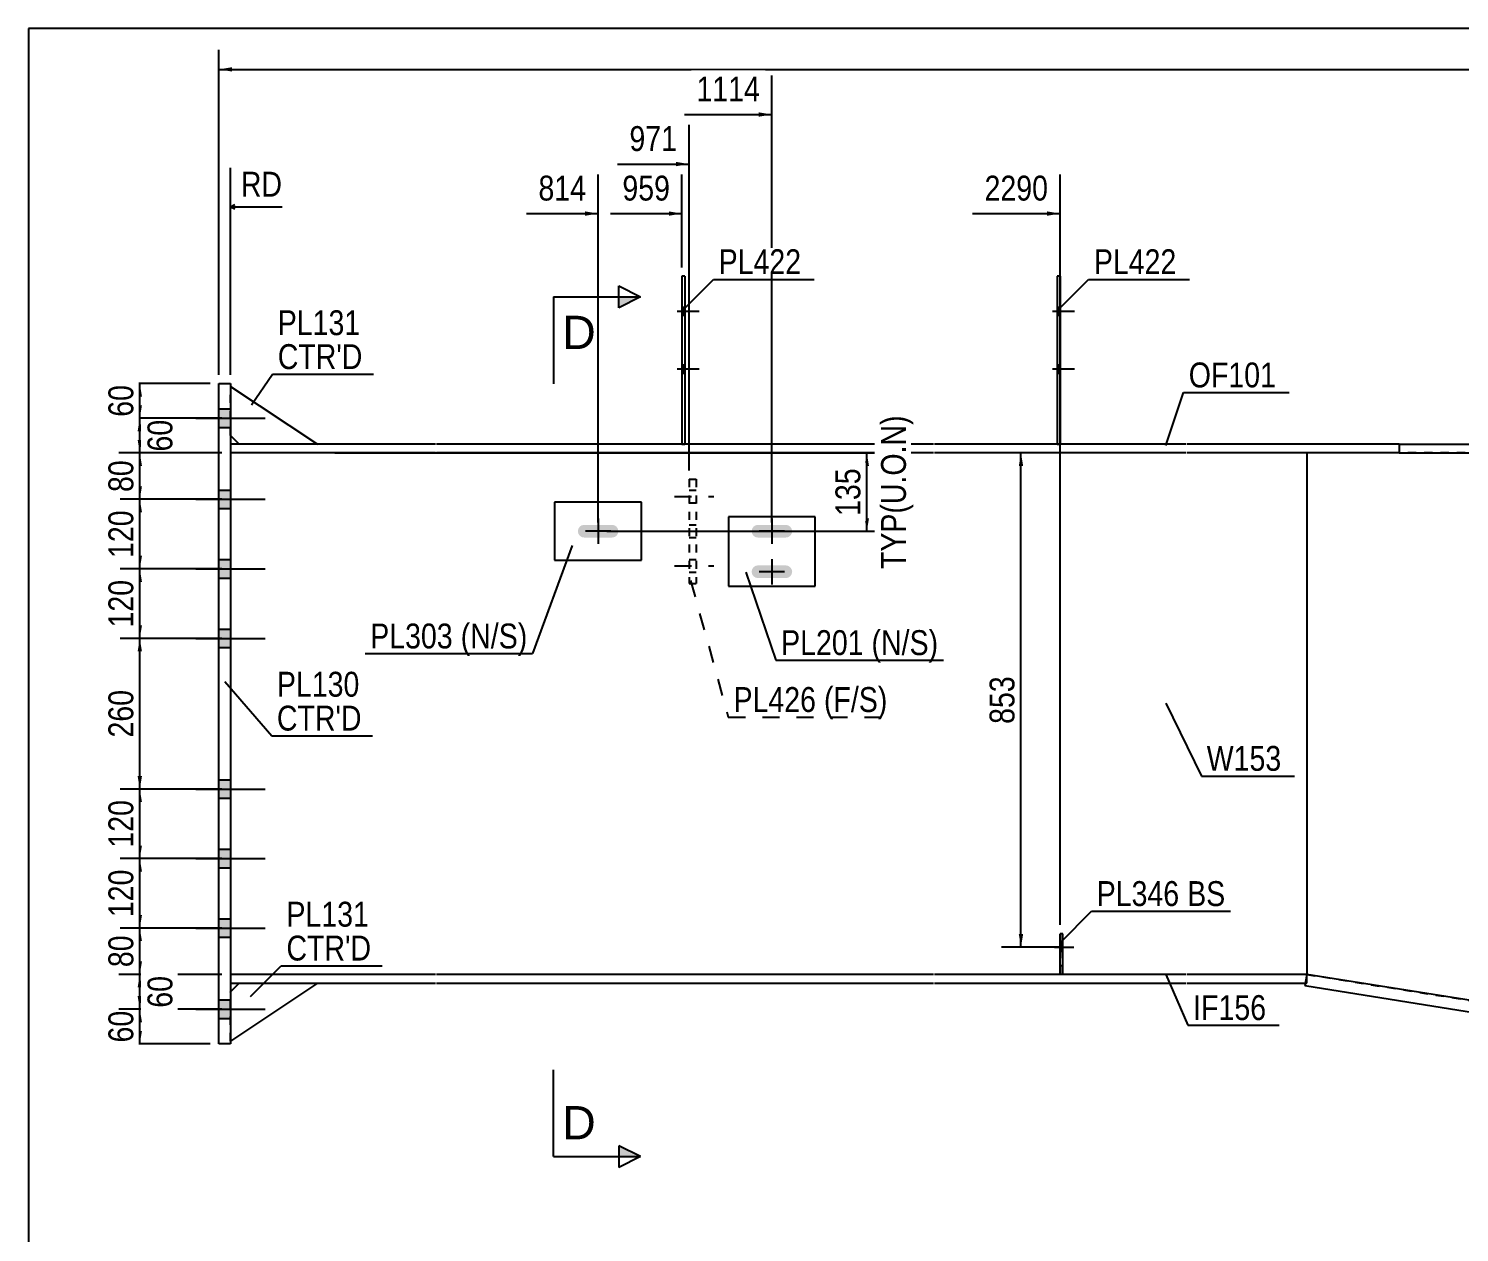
# Model space of a CAD drawing. Header units: millimetres. Extents: x -351 to 51, y -188 to 89.
# Drawn here: x -348.7 to -184.1, y -49.7 to 88.8 of the extents above; entities that cross this region are included whole.
import ezdxf

# ---------------------------------------------------------------- set-up
doc = ezdxf.new("R2010")
doc.units = ezdxf.units.MM
doc.linetypes.add('DXK_LINE_DOT1', pattern=[1.8814, 0.9407, -0.9407])
doc.linetypes.add('DXK_LINE_DOT2', pattern=[3.9198, 1.9599, -1.9599])
doc.styles.add('Arial', font='ARIAL.TTF', dxfattribs={"height": 0.2})
doc.styles.add('Arial Narrow', font='ARIALN.TTF', dxfattribs={"height": 0.2})

# ---------------------------------------------------------------- blocks, each defined once
blk = doc.blocks.new('Unknown-623466646-1210')
at = {"color": 5, "linetype": 'Continuous'}
for p, q in [((51.27, 88.83), (-348.73, 88.83)), ((-348.73, 88.83), (-348.73, -188.17))]:
    blk.add_line(p, q, dxfattribs=at)
blk = doc.blocks.new('Part-623466646-2018 - 1948')
at = {"color": 2, "linetype": 'Continuous'}
blk.add_line((-201.64, 40), (-201.64, -20), dxfattribs=at)
at = {"color": 7, "linetype": 'DXK_LINE_DOT1'}
for p, q in [((-76.16, 40), (-201.64, 40)), ((-76.16, -40), (-76.16, 40)), ((-201.64, -20), (-76.16, -40))]:
    blk.add_line(p, q, dxfattribs=at)
blk = doc.blocks.new('Part-623466646-2227 - 1948')
at = {"color": 2, "linetype": 'Continuous'}
for p, q in [((-326.82, 48), (-325.49, 48)), ((-326.82, -28), (-326.82, 48)), ((-325.49, 48), (-325.49, -28)), ((-325.49, -28), (-326.82, -28))]:
    blk.add_line(p, q, dxfattribs=at)
blk = doc.blocks.new('Part-623466646-1991 - 1948')
at = {"color": 2, "linetype": 'Continuous'}
for p, q in [((-191, 41), (23.69, 41)), ((-191, 41), (-191, 40)), ((-191, 40), (23.69, 40))]:
    blk.add_line(p, q, dxfattribs=at)
blk = doc.blocks.new('Part-623466646-2013 - 1948')
at = {"color": 2, "linetype": 'Continuous'}
for p, q in [((-301.89, 41), (-325.49, 41)), ((-301.89, 40), (-325.49, 40)), ((-244.59, 41), (-301.79, 41)), ((-244.59, 40), (-301.79, 40)), ((-215.55, 41), (-244.49, 41)), ((-215.55, 40), (-244.49, 40)), ((-191, 41), (-215.45, 41)), ((-191, 40), (-215.45, 40))]:
    blk.add_line(p, q, dxfattribs=at)
at = {"color": 7, "linetype": 'DXK_LINE_DOT1'}
for p, q in [((-325.49, 41), (-325.49, 40)), ((-191, 41), (-191, 40))]:
    blk.add_line(p, q, dxfattribs=at)
blk = doc.blocks.new('Part-623466646-2320 - 1948')
at = {"color": 2, "linetype": 'Continuous'}
for p, q in [((-273.2, 60.33), (-273.54, 60.33)), ((-273.54, 60.33), (-273.54, 41)), ((-273.2, 60.33), (-273.2, 41))]:
    blk.add_line(p, q, dxfattribs=at)
at = {"color": 7, "linetype": 'DXK_LINE_DOT1'}
blk.add_line((-273.54, 41), (-273.2, 41), dxfattribs=at)
blk = doc.blocks.new('Part-623466646-2023 - 1948')
at = {"color": 7, "linetype": 'DXK_LINE_DOT1'}
for p, q in [((-301.89, 40), (-325.49, 40)), ((-325.49, 40), (-325.49, -20)), ((-244.59, 40), (-301.79, 40)), ((-215.55, 40), (-244.49, 40)), ((-201.64, 40), (-215.45, 40)), ((-201.64, 40), (-201.64, -20)), ((-301.89, -20), (-325.49, -20)), ((-244.59, -20), (-301.79, -20)), ((-215.55, -20), (-244.49, -20)), ((-201.64, -20), (-215.45, -20))]:
    blk.add_line(p, q, dxfattribs=at)
blk = doc.blocks.new('Part-623466646-2342 - 1948')
at = {"color": 2, "linetype": 'Continuous'}
for p, q in [((-301.89, -20), (-325.49, -20)), ((-325.49, -21), (-301.89, -21)), ((-244.59, -20), (-301.79, -20)), ((-301.79, -21), (-244.59, -21)), ((-215.55, -20), (-244.49, -20)), ((-244.49, -21), (-215.55, -21)), ((-201.64, -20), (-215.45, -20)), ((-215.45, -21), (-201.8, -21))]:
    blk.add_line(p, q, dxfattribs=at)
at = {"color": 7, "linetype": 'DXK_LINE_DOT1'}
for p, q in [((-325.49, -20), (-325.49, -21)), ((-201.64, -21), (-201.8, -21)), ((-201.64, -21), (-201.64, -20))]:
    blk.add_line(p, q, dxfattribs=at)
blk = doc.blocks.new('Part-623466646-2028 - 1948')
at = {"color": 2, "linetype": 'Continuous'}
for p, q in [((-201.64, -20), (-201.85, -21.32)), ((-76.37, -41.32), (-201.85, -21.32)), ((-76.16, -40), (-201.64, -20)), ((-76.16, -40), (-76.37, -41.32))]:
    blk.add_line(p, q, dxfattribs=at)
blk = doc.blocks.new('Part-623466646-2256 - 1948')
at = {"color": 2, "linetype": 'Continuous'}
for p, q in [((-325.49, 47.67), (-315.49, 41)), ((-324.49, 41), (-325.49, 42))]:
    blk.add_line(p, q, dxfattribs=at)
at = {"color": 7, "linetype": 'DXK_LINE_DOT1'}
for p, q in [((-325.49, 42), (-325.49, 47.67)), ((-315.49, 41), (-324.49, 41))]:
    blk.add_line(p, q, dxfattribs=at)
blk = doc.blocks.new('Part-623466646-2261 - 1948')
at = {"color": 2, "linetype": 'Continuous'}
for p, q in [((-315.49, -21), (-325.49, -27.67)), ((-325.49, -22), (-324.49, -21))]:
    blk.add_line(p, q, dxfattribs=at)
at = {"color": 7, "linetype": 'DXK_LINE_DOT1'}
for p, q in [((-324.49, -21), (-315.49, -21)), ((-325.49, -27.67), (-325.49, -22))]:
    blk.add_line(p, q, dxfattribs=at)
blk = doc.blocks.new('Part-623466646-2283 - 1948')
at = {"color": 2, "linetype": 'Continuous'}
for p, q in [((-258.19, 32.67), (-268.19, 32.67)), ((-268.19, 32.67), (-268.19, 24.67)), ((-258.19, 24.67), (-258.19, 32.67)), ((-268.19, 24.67), (-258.19, 24.67))]:
    blk.add_line(p, q, dxfattribs=at)
blk = doc.blocks.new('Part-623466646-2391 - 1948')
at = {"color": 2, "linetype": 'Continuous'}
for p, q in [((-230.02, 60.33), (-230.35, 60.33)), ((-230.35, 60.33), (-230.35, 41)), ((-230.02, 60.33), (-230.02, 41))]:
    blk.add_line(p, q, dxfattribs=at)
at = {"color": 7, "linetype": 'DXK_LINE_DOT1'}
blk.add_line((-230.35, 41), (-230.02, 41), dxfattribs=at)
blk = doc.blocks.new('Part-623466646-2413 - 1948')
at = {"color": 2, "linetype": 'Continuous'}
for p, q in [((-230.02, -19.98), (-230.02, -15.31)), ((-229.69, -15.31), (-230.02, -15.31)), ((-229.69, -19.98), (-229.69, -15.31)), ((-230.02, -19.98), (-229.69, -19.98))]:
    blk.add_line(p, q, dxfattribs=at)
at = {"color": 7, "linetype": 'DXK_LINE_DOT1'}
blk.add_line((-230.02, -18.98), (-229.69, -18.98), dxfattribs=at)
blk = doc.blocks.new('Part-623466646-2435 - 1948')
at = {"color": 7, "linetype": 'DXK_LINE_DOT1'}
for p, q in [((-230.02, -15.31), (-230.02, -19.98)), ((-229.69, -15.31), (-230.02, -15.31)), ((-229.69, -19.98), (-229.69, -15.31)), ((-230.02, -19.98), (-229.69, -19.98))]:
    blk.add_line(p, q, dxfattribs=at)
blk = doc.blocks.new('Part-623466646-2440 - 1948')
at = {"color": 2, "linetype": 'Continuous'}
for p, q in [((-278.19, 34.33), (-288.19, 34.33)), ((-288.19, 34.33), (-288.19, 27.67)), ((-278.19, 27.67), (-278.19, 34.33)), ((-288.19, 27.67), (-278.19, 27.67))]:
    blk.add_line(p, q, dxfattribs=at)
blk = doc.blocks.new('Part-623466646-2620 - 1948')
at = {"color": 7, "linetype": 'DXK_LINE_DOT1'}
for p, q in [((-272.72, 37), (-272.72, 25)), ((-272.72, 37), (-271.92, 37)), ((-271.92, 37), (-271.92, 25)), ((-272.72, 25), (-271.92, 25))]:
    blk.add_line(p, q, dxfattribs=at)
blk = doc.blocks.new('Bolt-623466646-2631 - 1948')
at = {"linetype": 'Continuous'}
for points in [[(-265.3, 31.52), (-265.46, 31.28), (-265.52, 31), (-265.46, 30.72), (-265.3, 30.48), (-265.07, 30.32), (-264.79, 30.27), (-261.59, 30.27), (-261.31, 30.32), (-261.07, 30.48), (-260.91, 30.72), (-260.85, 31), (-260.91, 31.28), (-261.07, 31.52), (-261.31, 31.68), (-261.59, 31.73), (-264.79, 31.73), (-265.07, 31.68)], [(-265.3, 26.85), (-265.46, 26.61), (-265.52, 26.33), (-265.46, 26.05), (-265.3, 25.82), (-265.07, 25.66), (-264.79, 25.6), (-261.59, 25.6), (-261.31, 25.66), (-261.07, 25.82), (-260.91, 26.05), (-260.85, 26.33), (-260.91, 26.61), (-261.07, 26.85), (-261.31, 27.01), (-261.59, 27.07), (-264.79, 27.07), (-265.07, 27.01)]]:
    blk.add_hatch(color=3, dxfattribs=at).paths.add_polyline_path(points)
at = {"color": 3, "linetype": 'Continuous'}
for p, q in [((-263.19, 32.47), (-263.19, 29.53)), ((-261.72, 31), (-264.65, 31)), ((-263.19, 27.8), (-263.19, 24.87)), ((-261.72, 26.33), (-264.65, 26.33))]:
    blk.add_line(p, q, dxfattribs=at)
blk = doc.blocks.new('Bolt-623466646-2633 - 1948')
at = {"linetype": 'Continuous'}
for points in [[(-326.82, 45.07), (-326.82, 42.93), (-325.49, 42.93), (-325.49, 45.07)], [(-326.82, 45.07), (-326.82, 42.93), (-325.49, 42.93), (-325.49, 45.07)], [(-326.82, 35.73), (-326.82, 33.6), (-325.49, 33.6), (-325.49, 35.73)], [(-326.82, 35.73), (-326.82, 33.6), (-325.49, 33.6), (-325.49, 35.73)], [(-326.82, 27.73), (-326.82, 25.6), (-325.49, 25.6), (-325.49, 27.73)], [(-326.82, 27.73), (-326.82, 25.6), (-325.49, 25.6), (-325.49, 27.73)], [(-326.82, 19.73), (-326.82, 17.6), (-325.49, 17.6), (-325.49, 19.73)], [(-326.82, 19.73), (-326.82, 17.6), (-325.49, 17.6), (-325.49, 19.73)], [(-326.82, 2.4), (-326.82, 0.27), (-325.49, 0.27), (-325.49, 2.4)], [(-326.82, 2.4), (-326.82, 0.27), (-325.49, 0.27), (-325.49, 2.4)], [(-326.82, -5.6), (-326.82, -7.73), (-325.49, -7.73), (-325.49, -5.6)], [(-326.82, -5.6), (-326.82, -7.73), (-325.49, -7.73), (-325.49, -5.6)], [(-326.82, -13.6), (-326.82, -15.73), (-325.49, -15.73), (-325.49, -13.6)], [(-326.82, -13.6), (-326.82, -15.73), (-325.49, -15.73), (-325.49, -13.6)], [(-326.82, -22.93), (-326.82, -25.07), (-325.49, -25.07), (-325.49, -22.93)], [(-326.82, -22.93), (-326.82, -25.07), (-325.49, -25.07), (-325.49, -22.93)]]:
    blk.add_hatch(color=3, dxfattribs=at).paths.add_polyline_path(points)
at = {"color": 3, "linetype": 'Continuous'}
for p, q in [((-326.82, 45.07), (-325.49, 45.07)), ((-326.82, 45.07), (-325.49, 45.07)), ((-329.47, 44), (-321.49, 44)), ((-329.47, 44), (-321.49, 44)), ((-326.82, 42.93), (-325.49, 42.93)), ((-326.82, 42.93), (-325.49, 42.93)), ((-329.47, 34.67), (-321.49, 34.67)), ((-329.47, 34.67), (-321.49, 34.67)), ((-326.82, 35.73), (-325.49, 35.73)), ((-326.82, 35.73), (-325.49, 35.73)), ((-326.82, 33.6), (-325.49, 33.6)), ((-326.82, 33.6), (-325.49, 33.6)), ((-329.47, 26.67), (-321.49, 26.67)), ((-329.47, 26.67), (-321.49, 26.67)), ((-326.82, 27.73), (-325.49, 27.73)), ((-326.82, 27.73), (-325.49, 27.73)), ((-326.82, 25.6), (-325.49, 25.6)), ((-326.82, 25.6), (-325.49, 25.6)), ((-329.47, 18.67), (-321.49, 18.67)), ((-329.47, 18.67), (-321.49, 18.67)), ((-326.82, 19.73), (-325.49, 19.73)), ((-326.82, 19.73), (-325.49, 19.73)), ((-326.82, 17.6), (-325.49, 17.6)), ((-326.82, 17.6), (-325.49, 17.6)), ((-326.82, 2.4), (-325.49, 2.4)), ((-326.82, 2.4), (-325.49, 2.4)), ((-329.47, 1.33), (-321.49, 1.33)), ((-329.47, 1.33), (-321.49, 1.33)), ((-326.82, 0.27), (-325.49, 0.27)), ((-326.82, 0.27), (-325.49, 0.27)), ((-326.82, -5.6), (-325.49, -5.6)), ((-326.82, -5.6), (-325.49, -5.6)), ((-329.47, -6.67), (-321.49, -6.67)), ((-329.47, -6.67), (-321.49, -6.67)), ((-326.82, -7.73), (-325.49, -7.73)), ((-326.82, -7.73), (-325.49, -7.73)), ((-329.47, -14.67), (-321.49, -14.67)), ((-329.47, -14.67), (-321.49, -14.67)), ((-326.82, -13.6), (-325.49, -13.6)), ((-326.82, -13.6), (-325.49, -13.6)), ((-326.82, -15.73), (-325.49, -15.73)), ((-326.82, -15.73), (-325.49, -15.73)), ((-326.82, -22.93), (-325.49, -22.93)), ((-326.82, -22.93), (-325.49, -22.93)), ((-329.47, -24), (-321.49, -24)), ((-329.47, -24), (-321.49, -24)), ((-326.82, -25.07), (-325.49, -25.07)), ((-326.82, -25.07), (-325.49, -25.07))]:
    blk.add_line(p, q, dxfattribs=at)
blk = doc.blocks.new('Bolt-623466646-2636 - 1948')
at = {"linetype": 'Continuous'}
for points in [[(-273.2, 55.87), (-273.2, 56.8), (-273.54, 56.8), (-273.54, 55.87)], [(-273.2, 55.87), (-273.2, 56.8), (-273.54, 56.8), (-273.54, 55.87)], [(-273.2, 49.2), (-273.2, 50.13), (-273.54, 50.13), (-273.54, 49.2)], [(-273.2, 49.2), (-273.2, 50.13), (-273.54, 50.13), (-273.54, 49.2)]]:
    blk.add_hatch(color=3, dxfattribs=at).paths.add_polyline_path(points)
at = {"color": 3, "linetype": 'Continuous'}
for p, q in [((-274.07, 56.33), (-271.54, 56.33)), ((-274.07, 56.33), (-271.54, 56.33)), ((-273.54, 56.8), (-273.2, 56.8)), ((-273.54, 56.8), (-273.2, 56.8)), ((-273.54, 55.87), (-273.2, 55.87)), ((-273.54, 55.87), (-273.2, 55.87)), ((-274.07, 49.67), (-271.54, 49.67)), ((-274.07, 49.67), (-271.54, 49.67)), ((-273.54, 50.13), (-273.2, 50.13)), ((-273.54, 50.13), (-273.2, 50.13)), ((-273.54, 49.2), (-273.2, 49.2)), ((-273.54, 49.2), (-273.2, 49.2))]:
    blk.add_line(p, q, dxfattribs=at)
blk = doc.blocks.new('Bolt-623466646-2641 - 1948')
at = {"linetype": 'Continuous'}
for points in [[(-230.02, 55.87), (-230.02, 56.8), (-230.35, 56.8), (-230.35, 55.87)], [(-230.02, 55.87), (-230.02, 56.8), (-230.35, 56.8), (-230.35, 55.87)], [(-230.02, 49.2), (-230.02, 50.13), (-230.35, 50.13), (-230.35, 49.2)], [(-230.02, 49.2), (-230.02, 50.13), (-230.35, 50.13), (-230.35, 49.2)]]:
    blk.add_hatch(color=3, dxfattribs=at).paths.add_polyline_path(points)
at = {"color": 3, "linetype": 'Continuous'}
for p, q in [((-230.89, 56.33), (-228.35, 56.33)), ((-230.89, 56.33), (-228.35, 56.33)), ((-230.35, 56.8), (-230.02, 56.8)), ((-230.35, 56.8), (-230.02, 56.8)), ((-230.35, 55.87), (-230.02, 55.87)), ((-230.35, 55.87), (-230.02, 55.87)), ((-230.89, 49.67), (-228.35, 49.67)), ((-230.89, 49.67), (-228.35, 49.67)), ((-230.35, 50.13), (-230.02, 50.13)), ((-230.35, 50.13), (-230.02, 50.13)), ((-230.35, 49.2), (-230.02, 49.2)), ((-230.35, 49.2), (-230.02, 49.2))]:
    blk.add_line(p, q, dxfattribs=at)
blk = doc.blocks.new('Bolt-623466646-2642 - 1948')
at = {"linetype": 'Continuous'}
blk.add_hatch(color=3, dxfattribs=at).paths.add_polyline_path([(-229.69, -17.31), (-229.69, -16.38), (-230.02, -16.38), (-230.02, -17.31)])
at = {"color": 3, "linetype": 'Continuous'}
for p, q in [((-230.02, -16.38), (-229.69, -16.38)), ((-230.65, -16.85), (-228.45, -16.85)), ((-230.02, -17.31), (-229.69, -17.31))]:
    blk.add_line(p, q, dxfattribs=at)
blk = doc.blocks.new('Bolt-623466646-2643 - 1948')
at = {"color": 3, "linetype": 'DXK_LINE_DOT2'}
for p, q in [((-230.02, -16.38), (-229.69, -16.38)), ((-230.65, -16.85), (-228.45, -16.85)), ((-230.02, -17.31), (-229.69, -17.31))]:
    blk.add_line(p, q, dxfattribs=at)
blk = doc.blocks.new('Bolt-623466646-2644 - 1948')
at = {"color": 3, "linetype": 'DXK_LINE_DOT2'}
for p, q in [((-274.39, 35), (-269.85, 35)), ((-272.72, 35.73), (-271.92, 35.73)), ((-272.72, 34.27), (-271.92, 34.27)), ((-272.72, 31.73), (-271.92, 31.73)), ((-274.39, 31), (-269.85, 31)), ((-272.72, 30.27), (-271.92, 30.27)), ((-274.39, 27), (-269.85, 27)), ((-272.72, 27.73), (-271.92, 27.73)), ((-272.72, 26.27), (-271.92, 26.27))]:
    blk.add_line(p, q, dxfattribs=at)
blk = doc.blocks.new('Bolt-623466646-2645 - 1948')
at = {"linetype": 'Continuous'}
blk.add_hatch(color=3, dxfattribs=at).paths.add_polyline_path([(-285.3, 31.52), (-285.46, 31.28), (-285.52, 31), (-285.46, 30.72), (-285.3, 30.48), (-285.07, 30.32), (-284.79, 30.27), (-281.59, 30.27), (-281.31, 30.32), (-281.07, 30.48), (-280.91, 30.72), (-280.85, 31), (-280.91, 31.28), (-281.07, 31.52), (-281.31, 31.68), (-281.59, 31.73), (-284.79, 31.73), (-285.07, 31.68)])
at = {"color": 3, "linetype": 'Continuous'}
for p, q in [((-283.19, 32.47), (-283.19, 29.53)), ((-281.72, 31), (-284.65, 31))]:
    blk.add_line(p, q, dxfattribs=at)
blk = doc.blocks.new('StraightDimension-623466646-9001 - 1948')
at = {"linetype": 'Continuous'}
for points in [[(-336.18, -8.17), (-335.93, -6.67), (-335.68, -8.17)], [(-335.68, -13.16), (-335.93, -14.66), (-336.18, -13.16)]]:
    blk.add_hatch(color=7, dxfattribs=at).paths.add_polyline_path(points)
at = {"color": 7, "linetype": 'Continuous'}
for p, q in [((-326.49, -6.67), (-338.18, -6.67)), ((-335.93, -14.66), (-335.93, -6.67)), ((-326.49, -14.66), (-338.18, -14.66))]:
    blk.add_line(p, q, dxfattribs=at)
at = {"color": 0}
blk.add_wipeout([(-336.08, -7.32), (-340.28, -7.32), (-340.28, -14.01), (-336.08, -14.01)], dxfattribs=at)
at = {"color": 3, "style": 'Arial Narrow'}
blk.add_text('120', height=2.863, rotation=90.0002, dxfattribs=at).set_placement((-336.68, -13.41))
blk = doc.blocks.new('StraightDimension-623466646-9004 - 1948')
at = {"linetype": 'Continuous'}
for points in [[(-336.18, -25.5), (-335.93, -24), (-335.68, -25.5)], [(-335.68, -26.5), (-335.93, -28), (-336.18, -26.5)]]:
    blk.add_hatch(color=7, dxfattribs=at).paths.add_polyline_path(points)
at = {"color": 7, "linetype": 'Continuous'}
for p, q in [((-326.49, -24), (-338.18, -24)), ((-335.93, -28), (-335.93, -24)), ((-327.82, -28), (-338.18, -28))]:
    blk.add_line(p, q, dxfattribs=at)
at = {"color": 0}
blk.add_wipeout([(-336.08, -23.57), (-340.28, -23.57), (-340.28, -28.43), (-336.08, -28.43)], dxfattribs=at)
at = {"color": 3, "style": 'Arial Narrow'}
blk.add_text('60', height=2.863, rotation=90.0002, dxfattribs=at).set_placement((-336.68, -27.83))
blk = doc.blocks.new('StraightDimension-623466646-11166 - 1948')
at = {"linetype": 'Continuous'}
blk.add_hatch(color=7, dxfattribs=at).paths.add_polyline_path([(-275.04, 67.8), (-273.54, 67.55), (-275.04, 67.3)])
at = {"color": 7, "linetype": 'Continuous'}
for p, q in [((-273.54, 61.33), (-273.54, 72.05)), ((-281.77, 67.55), (-273.54, 67.55))]:
    blk.add_line(p, q, dxfattribs=at)
at = {"color": 0}
blk.add_wipeout([(-274.31, 68.45), (-274.31, 72.65), (-280.99, 72.65), (-280.99, 68.45)], dxfattribs=at)
at = {"color": 3, "style": 'Arial Narrow'}
blk.add_text('959', height=2.863, dxfattribs=at).set_placement((-280.39, 69.05))
blk = doc.blocks.new('StraightDimension-623466646-8995 - 1948')
at = {"linetype": 'Continuous'}
for points in [[(-336.18, 42.5), (-335.93, 44), (-335.68, 42.5)], [(-335.68, 41.5), (-335.93, 40), (-336.18, 41.5)]]:
    blk.add_hatch(color=7, dxfattribs=at).paths.add_polyline_path(points)
at = {"color": 7, "linetype": 'Continuous'}
for p, q in [((-326.49, 44), (-338.33, 44)), ((-335.93, 40), (-335.93, 44)), ((-326.49, 40), (-338.33, 40))]:
    blk.add_line(p, q, dxfattribs=at)
at = {"color": 0}
blk.add_wipeout([(-331.58, 44.43), (-335.78, 44.43), (-335.78, 39.57), (-331.58, 39.57)], dxfattribs=at)
at = {"color": 3, "style": 'Arial Narrow'}
blk.add_text('60', height=2.863, rotation=90.0002, dxfattribs=at).set_placement((-332.18, 40.17))
blk = doc.blocks.new('StraightDimension-623466646-3194 - 1948')
at = {"linetype": 'Continuous'}
blk.add_hatch(color=7, dxfattribs=at).paths.add_polyline_path([(-325.32, 83.89), (-326.82, 84.14), (-325.32, 84.39)])
at = {"color": 7, "linetype": 'Continuous'}
for p, q in [((-326.82, 49), (-326.82, 86.39)), ((-326.82, 84.14), (36.03, 84.14))]:
    blk.add_line(p, q, dxfattribs=at)
blk = doc.blocks.new('StraightDimension-623466646-3284 - 1948')
at = {"linetype": 'Continuous'}
for points in [[(-252.51, 38.5), (-252.26, 40), (-252.01, 38.5)], [(-252.01, 32.5), (-252.26, 31), (-252.51, 32.5)]]:
    blk.add_hatch(color=7, dxfattribs=at).paths.add_polyline_path(points)
at = {"color": 7, "linetype": 'Continuous'}
for p, q in [((-313.48, 40), (-249.86, 40)), ((-252.26, 31), (-252.26, 40)), ((-282.19, 31), (-249.86, 31))]:
    blk.add_line(p, q, dxfattribs=at)
at = {"color": 0, "linetype": 'Continuous'}
blk.add_wipeout([(-247.16, 44.95), (-251.36, 44.95), (-251.36, 26.05), (-247.16, 26.05)], dxfattribs=at)
at = {"color": 0}
blk.add_wipeout([(-252.41, 38.84), (-256.61, 38.84), (-256.61, 32.16), (-252.41, 32.16)], dxfattribs=at)
at = {"color": 3, "linetype": 'Continuous', "style": 'Arial Narrow'}
blk.add_text('TYP(U.O.N)', height=2.863, rotation=90.0002, dxfattribs=at).set_placement((-247.76, 26.65))
at = {"color": 3, "style": 'Arial Narrow'}
blk.add_text('135', height=2.863, rotation=90.0002, dxfattribs=at).set_placement((-253.01, 32.76))
blk = doc.blocks.new('StraightDimension-623466646-8711 - 1948')
at = {"linetype": 'Continuous'}
for points in [[(-234.77, 38.5), (-234.52, 40), (-234.27, 38.5)], [(-234.27, -15.35), (-234.52, -16.85), (-234.77, -15.35)]]:
    blk.add_hatch(color=7, dxfattribs=at).paths.add_polyline_path(points)
at = {"color": 7, "linetype": 'Continuous'}
for p, q in [((-230.07, 40), (-236.77, 40)), ((-234.52, -16.85), (-234.52, 40)), ((-230.07, -16.85), (-236.77, -16.85))]:
    blk.add_line(p, q, dxfattribs=at)
at = {"color": 0}
blk.add_wipeout([(-234.67, 14.92), (-238.87, 14.92), (-238.87, 8.23), (-234.67, 8.23)], dxfattribs=at)
at = {"color": 3, "style": 'Arial Narrow'}
blk.add_text('853', height=2.863, rotation=90.0002, dxfattribs=at).set_placement((-235.27, 8.83))
blk = doc.blocks.new('StraightDimension-623466646-8994 - 1948')
at = {"linetype": 'Continuous'}
for points in [[(-336.18, 46.5), (-335.93, 48), (-335.68, 46.5)], [(-335.68, 45.5), (-335.93, 44), (-336.18, 45.5)]]:
    blk.add_hatch(color=7, dxfattribs=at).paths.add_polyline_path(points)
at = {"color": 7, "linetype": 'Continuous'}
for p, q in [((-327.82, 48), (-338.18, 48)), ((-335.93, 44), (-335.93, 48)), ((-326.49, 44), (-338.18, 44))]:
    blk.add_line(p, q, dxfattribs=at)
at = {"color": 0}
blk.add_wipeout([(-336.08, 48.43), (-340.28, 48.43), (-340.28, 43.57), (-336.08, 43.57)], dxfattribs=at)
at = {"color": 3, "style": 'Arial Narrow'}
blk.add_text('60', height=2.863, rotation=90.0002, dxfattribs=at).set_placement((-336.68, 44.17))
blk = doc.blocks.new('StraightDimension-623466646-8996 - 1948')
at = {"linetype": 'Continuous'}
for points in [[(-336.18, 38.5), (-335.93, 40), (-335.68, 38.5)], [(-335.68, 36.17), (-335.93, 34.67), (-336.18, 36.17)]]:
    blk.add_hatch(color=7, dxfattribs=at).paths.add_polyline_path(points)
at = {"color": 7, "linetype": 'Continuous'}
for p, q in [((-326.49, 40), (-338.18, 40)), ((-335.93, 34.67), (-335.93, 40)), ((-326.48, 34.67), (-338.18, 34.67))]:
    blk.add_line(p, q, dxfattribs=at)
at = {"color": 0}
blk.add_wipeout([(-336.08, 39.76), (-340.28, 39.76), (-340.28, 34.91), (-336.08, 34.91)], dxfattribs=at)
at = {"color": 3, "style": 'Arial Narrow'}
blk.add_text('80', height=2.863, rotation=90.0002, dxfattribs=at).set_placement((-336.68, 35.51))
blk = doc.blocks.new('StraightDimension-623466646-8997 - 1948')
at = {"linetype": 'Continuous'}
for points in [[(-336.18, 33.17), (-335.93, 34.67), (-335.68, 33.17)], [(-335.68, 28.17), (-335.93, 26.67), (-336.18, 28.17)]]:
    blk.add_hatch(color=7, dxfattribs=at).paths.add_polyline_path(points)
at = {"color": 7, "linetype": 'Continuous'}
for p, q in [((-326.48, 34.67), (-338.18, 34.67)), ((-335.93, 26.67), (-335.93, 34.67)), ((-326.49, 26.67), (-338.18, 26.67))]:
    blk.add_line(p, q, dxfattribs=at)
at = {"color": 0}
blk.add_wipeout([(-336.08, 34.01), (-340.28, 34.01), (-340.28, 27.32), (-336.08, 27.32)], dxfattribs=at)
at = {"color": 3, "style": 'Arial Narrow'}
blk.add_text('120', height=2.863, rotation=90.0002, dxfattribs=at).set_placement((-336.68, 27.92))
blk = doc.blocks.new('StraightDimension-623466646-8998 - 1948')
at = {"linetype": 'Continuous'}
for points in [[(-336.18, 25.17), (-335.93, 26.67), (-335.68, 25.17)], [(-335.68, 20.17), (-335.93, 18.67), (-336.18, 20.17)]]:
    blk.add_hatch(color=7, dxfattribs=at).paths.add_polyline_path(points)
at = {"color": 7, "linetype": 'Continuous'}
for p, q in [((-326.49, 26.67), (-338.18, 26.67)), ((-335.93, 18.67), (-335.93, 26.67)), ((-326.49, 18.67), (-338.18, 18.67))]:
    blk.add_line(p, q, dxfattribs=at)
at = {"color": 0}
blk.add_wipeout([(-336.08, 26.01), (-340.28, 26.01), (-340.28, 19.32), (-336.08, 19.32)], dxfattribs=at)
at = {"color": 3, "style": 'Arial Narrow'}
blk.add_text('120', height=2.863, rotation=90.0002, dxfattribs=at).set_placement((-336.68, 19.92))
blk = doc.blocks.new('StraightDimension-623466646-8999 - 1948')
at = {"linetype": 'Continuous'}
for points in [[(-336.18, 17.17), (-335.93, 18.67), (-335.68, 17.17)], [(-335.68, 2.83), (-335.93, 1.33), (-336.18, 2.83)]]:
    blk.add_hatch(color=7, dxfattribs=at).paths.add_polyline_path(points)
at = {"color": 7, "linetype": 'Continuous'}
for p, q in [((-326.49, 18.67), (-338.18, 18.67)), ((-335.93, 1.33), (-335.93, 18.67)), ((-326.49, 1.33), (-338.18, 1.33))]:
    blk.add_line(p, q, dxfattribs=at)
at = {"color": 0}
blk.add_wipeout([(-336.08, 13.34), (-340.28, 13.34), (-340.28, 6.66), (-336.08, 6.66)], dxfattribs=at)
at = {"color": 3, "style": 'Arial Narrow'}
blk.add_text('260', height=2.863, rotation=90.0002, dxfattribs=at).set_placement((-336.68, 7.26))
blk = doc.blocks.new('StraightDimension-623466646-9000 - 1948')
at = {"linetype": 'Continuous'}
for points in [[(-336.18, -0.17), (-335.93, 1.33), (-335.68, -0.17)], [(-335.68, -5.17), (-335.93, -6.67), (-336.18, -5.17)]]:
    blk.add_hatch(color=7, dxfattribs=at).paths.add_polyline_path(points)
at = {"color": 7, "linetype": 'Continuous'}
for p, q in [((-326.49, 1.33), (-338.18, 1.33)), ((-335.93, -6.67), (-335.93, 1.33)), ((-326.49, -6.67), (-338.18, -6.67))]:
    blk.add_line(p, q, dxfattribs=at)
at = {"color": 0}
blk.add_wipeout([(-336.08, 0.68), (-340.28, 0.68), (-340.28, -6.01), (-336.08, -6.01)], dxfattribs=at)
at = {"color": 3, "style": 'Arial Narrow'}
blk.add_text('120', height=2.863, rotation=90.0002, dxfattribs=at).set_placement((-336.68, -5.41))
blk = doc.blocks.new('StraightDimension-623466646-9002 - 1948')
at = {"linetype": 'Continuous'}
for points in [[(-336.18, -16.16), (-335.93, -14.66), (-335.68, -16.16)], [(-335.68, -18.5), (-335.93, -20), (-336.18, -18.5)]]:
    blk.add_hatch(color=7, dxfattribs=at).paths.add_polyline_path(points)
at = {"color": 7, "linetype": 'Continuous'}
for p, q in [((-326.49, -14.66), (-338.18, -14.66)), ((-335.93, -20), (-335.93, -14.66)), ((-326.49, -20), (-338.18, -20))]:
    blk.add_line(p, q, dxfattribs=at)
at = {"color": 0}
blk.add_wipeout([(-336.08, -14.9), (-340.28, -14.9), (-340.28, -19.76), (-336.08, -19.76)], dxfattribs=at)
at = {"color": 3, "style": 'Arial Narrow'}
blk.add_text('80', height=2.863, rotation=90.0002, dxfattribs=at).set_placement((-336.68, -19.16))
blk = doc.blocks.new('StraightDimension-623466646-9003 - 1948')
at = {"linetype": 'Continuous'}
for points in [[(-336.18, -21.5), (-335.93, -20), (-335.68, -21.5)], [(-335.68, -22.5), (-335.93, -24), (-336.18, -22.5)]]:
    blk.add_hatch(color=7, dxfattribs=at).paths.add_polyline_path(points)
at = {"color": 7, "linetype": 'Continuous'}
for p, q in [((-326.49, -20), (-338.33, -20)), ((-335.93, -24), (-335.93, -20)), ((-326.49, -24), (-338.33, -24))]:
    blk.add_line(p, q, dxfattribs=at)
at = {"color": 0}
blk.add_wipeout([(-331.58, -19.57), (-335.78, -19.57), (-335.78, -24.43), (-331.58, -24.43)], dxfattribs=at)
at = {"color": 3, "style": 'Arial Narrow'}
blk.add_text('60', height=2.863, rotation=90.0002, dxfattribs=at).set_placement((-332.18, -23.83))
blk = doc.blocks.new('StraightDimension-623466646-11165 - 1948')
at = {"linetype": 'Continuous'}
blk.add_hatch(color=7, dxfattribs=at).paths.add_polyline_path([(-274.22, 73.5), (-272.72, 73.25), (-274.22, 73)])
at = {"color": 7, "linetype": 'Continuous'}
for p, q in [((-272.72, 38), (-272.72, 77.75)), ((-280.95, 73.25), (-272.72, 73.25))]:
    blk.add_line(p, q, dxfattribs=at)
at = {"color": 0}
blk.add_wipeout([(-273.49, 74.15), (-273.49, 78.35), (-280.18, 78.35), (-280.18, 74.15)], dxfattribs=at)
at = {"color": 3, "style": 'Arial Narrow'}
blk.add_text('971', height=2.863, dxfattribs=at).set_placement((-279.58, 74.75))
blk = doc.blocks.new('StraightDimension-623466646-11163 - 1948')
at = {"linetype": 'Continuous'}
blk.add_hatch(color=7, dxfattribs=at).paths.add_polyline_path([(-231.52, 67.8), (-230.02, 67.55), (-231.52, 67.3)])
at = {"color": 7, "linetype": 'Continuous'}
for p, q in [((-230.02, -14.31), (-230.02, 72.05)), ((-240.08, 67.55), (-230.02, 67.55))]:
    blk.add_line(p, q, dxfattribs=at)
at = {"color": 0}
blk.add_wipeout([(-230.79, 68.45), (-230.79, 72.65), (-239.31, 72.65), (-239.31, 68.45)], dxfattribs=at)
at = {"color": 3, "style": 'Arial Narrow'}
blk.add_text('2290', height=2.863, dxfattribs=at).set_placement((-238.71, 69.05))
blk = doc.blocks.new('StraightDimension-623466646-11164 - 1948')
at = {"linetype": 'Continuous'}
blk.add_hatch(color=7, dxfattribs=at).paths.add_polyline_path([(-264.69, 79.2), (-263.19, 78.95), (-264.69, 78.7)])
at = {"color": 7, "linetype": 'Continuous'}
for p, q in [((-263.19, 32), (-263.19, 83.45)), ((-273.25, 78.95), (-263.19, 78.95))]:
    blk.add_line(p, q, dxfattribs=at)
at = {"color": 0}
blk.add_wipeout([(-263.96, 79.85), (-263.96, 84.05), (-272.47, 84.05), (-272.47, 79.85)], dxfattribs=at)
at = {"color": 3, "style": 'Arial Narrow'}
blk.add_text('1114', height=2.863, dxfattribs=at).set_placement((-271.87, 80.45))
blk = doc.blocks.new('StraightDimension-623466646-11167 - 1948')
at = {"linetype": 'Continuous'}
blk.add_hatch(color=7, dxfattribs=at).paths.add_polyline_path([(-284.69, 67.8), (-283.19, 67.55), (-284.69, 67.3)])
at = {"color": 7, "linetype": 'Continuous'}
for p, q in [((-283.19, 32), (-283.19, 72.05)), ((-291.42, 67.55), (-283.19, 67.55))]:
    blk.add_line(p, q, dxfattribs=at)
at = {"color": 0, "linetype": 'Continuous'}
blk.add_wipeout([(-318.95, 68.9), (-318.95, 73.1), (-324.9, 73.1), (-324.9, 68.9)], dxfattribs=at)
at = {"color": 7, "linetype": 'Continuous'}
for p, q in [((-325.49, 49), (-325.49, 72.8)), ((-324.99, 68.55), (-325.49, 68.3)), ((-324.99, 68.05), (-325.49, 68.3)), ((-319.55, 68.3), (-325.49, 68.3))]:
    blk.add_line(p, q, dxfattribs=at)
at = {"color": 3, "linetype": 'Continuous', "style": 'Arial Narrow'}
blk.add_text('RD', height=2.863, dxfattribs=at).set_placement((-324.3, 69.5))
at = {"color": 0}
blk.add_wipeout([(-283.96, 68.45), (-283.96, 72.65), (-290.65, 72.65), (-290.65, 68.45)], dxfattribs=at)
at = {"color": 3, "style": 'Arial Narrow'}
blk.add_text('814', height=2.863, dxfattribs=at).set_placement((-290.05, 69.05))
blk = doc.blocks.new('Mark-623466646-2316 - 1948')
at = {"color": 0}
blk.add_wipeout([(-259.81, 60.58), (-259.81, 63.58), (-269.31, 63.58), (-269.31, 60.58)], dxfattribs=at)
blk.add_wipeout([(-259.81, 60.58), (-259.81, 63.58), (-269.31, 63.58), (-269.31, 60.58)], dxfattribs=at)
at = {"color": 7, "linetype": 'Continuous'}
for p, q in [((-273.45, 56.45), (-269.91, 59.98)), ((-269.91, 59.98), (-258.31, 59.98))]:
    blk.add_line(p, q, dxfattribs=at)
at = {"color": 3, "style": 'Arial Narrow'}
blk.add_text('PL422', height=2.863, dxfattribs=at).set_placement((-269.31, 60.58))
blk = doc.blocks.new('Mark-623466646-2019 - 1948')
at = {"color": 0}
blk.add_wipeout([(-204.55, 3.43), (-204.55, 6.43), (-213.14, 6.43), (-213.14, 3.43)], dxfattribs=at)
blk.add_wipeout([(-204.55, 3.43), (-204.55, 6.43), (-213.14, 6.43), (-213.14, 3.43)], dxfattribs=at)
at = {"color": 7, "linetype": 'Continuous'}
for p, q in [((-217.84, 11.2), (-213.74, 2.83)), ((-213.74, 2.83), (-203.05, 2.83))]:
    blk.add_line(p, q, dxfattribs=at)
at = {"color": 3, "style": 'Arial Narrow'}
blk.add_text('W153', height=2.863, dxfattribs=at).set_placement((-213.14, 3.43))
blk = doc.blocks.new('Mark-623466646-2009 - 1948')
at = {"color": 0}
blk.add_wipeout([(-205.16, 47.55), (-205.16, 50.55), (-215.21, 50.55), (-215.21, 47.55)], dxfattribs=at)
blk.add_wipeout([(-205.16, 47.55), (-205.16, 50.55), (-215.21, 50.55), (-215.21, 47.55)], dxfattribs=at)
at = {"color": 7, "linetype": 'Continuous'}
for p, q in [((-217.84, 40.85), (-215.81, 46.95)), ((-215.81, 46.95), (-203.66, 46.95))]:
    blk.add_line(p, q, dxfattribs=at)
at = {"color": 3, "style": 'Arial Narrow'}
blk.add_text('OF101', height=2.863, dxfattribs=at).set_placement((-215.21, 47.55))
blk = doc.blocks.new('Mark-623466646-2616 - 1948')
at = {"color": 0}
for points in [[(-258.09, 10.2), (-258.09, 13.2), (-267.6, 13.2), (-267.6, 10.2)], [(-249.89, 10.2), (-249.89, 13.2), (-257.19, 13.2), (-257.19, 10.2)]]:
    blk.add_wipeout(points, dxfattribs=at)
for points in [[(-258.09, 10.2), (-258.09, 13.2), (-267.6, 13.2), (-267.6, 10.2)], [(-249.89, 10.2), (-249.89, 13.2), (-257.19, 13.2), (-257.19, 10.2)]]:
    blk.add_wipeout(points, dxfattribs=at)
at = {"color": 7, "linetype": 'DXK_LINE_DOT2'}
for p, q in [((-272.55, 25.32), (-268.2, 9.6)), ((-268.2, 9.6), (-249.29, 9.6))]:
    blk.add_line(p, q, dxfattribs=at)
at = {"color": 3, "style": 'Arial Narrow'}
for s, p in [('(F/', (-257.19, 10.2)), ('S)', (-253.18, 10.2)), ('PL426', (-267.6, 10.2))]:
    blk.add_text(s, height=2.863, dxfattribs=at).set_placement(p)
blk = doc.blocks.new('Mark-623466646-2223 - 1948')
at = {"color": 0}
for points in [[(-310.64, 11.96), (-310.64, 14.96), (-320.15, 14.96), (-320.15, 11.96)], [(-310.39, 8.06), (-310.39, 11.06), (-320.15, 11.06), (-320.15, 8.06)]]:
    blk.add_wipeout(points, dxfattribs=at)
for points in [[(-310.64, 11.96), (-310.64, 14.96), (-320.15, 14.96), (-320.15, 11.96)], [(-310.39, 8.06), (-310.39, 11.06), (-320.15, 11.06), (-320.15, 8.06)]]:
    blk.add_wipeout(points, dxfattribs=at)
at = {"color": 7, "linetype": 'Continuous'}
for p, q in [((-326.14, 13.7), (-320.75, 7.46)), ((-320.75, 7.46), (-309.14, 7.46))]:
    blk.add_line(p, q, dxfattribs=at)
at = {"color": 3, "style": 'Arial Narrow'}
blk.add_text('PL130', height=2.863, dxfattribs=at).set_placement((-320.15, 11.96))
at = {"color": 1, "style": 'Arial Narrow'}
blk.add_text("CTR'D", height=2.863, dxfattribs=at).set_placement((-320.15, 8.06))
blk = doc.blocks.new('Mark-623466646-2252 - 1948')
at = {"color": 0}
for points in [[(-310.55, 53.56), (-310.55, 56.56), (-320.05, 56.56), (-320.05, 53.56)], [(-310.3, 49.66), (-310.3, 52.66), (-320.05, 52.66), (-320.05, 49.66)]]:
    blk.add_wipeout(points, dxfattribs=at)
for points in [[(-310.55, 53.56), (-310.55, 56.56), (-320.05, 56.56), (-320.05, 53.56)], [(-310.3, 49.66), (-310.3, 52.66), (-320.05, 52.66), (-320.05, 49.66)]]:
    blk.add_wipeout(points, dxfattribs=at)
at = {"color": 7, "linetype": 'Continuous'}
for p, q in [((-323.08, 45.55), (-320.65, 49.06)), ((-320.65, 49.06), (-309.05, 49.06))]:
    blk.add_line(p, q, dxfattribs=at)
at = {"color": 3, "style": 'Arial Narrow'}
blk.add_text('PL131', height=2.863, dxfattribs=at).set_placement((-320.05, 53.56))
at = {"color": 1, "style": 'Arial Narrow'}
blk.add_text("CTR'D", height=2.863, dxfattribs=at).set_placement((-320.05, 49.66))
blk = doc.blocks.new('Mark-623466646-2257 - 1948')
at = {"color": 0}
for points in [[(-309.55, -14.5), (-309.55, -11.5), (-319.05, -11.5), (-319.05, -14.5)], [(-309.29, -18.4), (-309.29, -15.4), (-319.05, -15.4), (-319.05, -18.4)]]:
    blk.add_wipeout(points, dxfattribs=at)
for points in [[(-309.55, -14.5), (-309.55, -11.5), (-319.05, -11.5), (-319.05, -14.5)], [(-309.29, -18.4), (-309.29, -15.4), (-319.05, -15.4), (-319.05, -18.4)]]:
    blk.add_wipeout(points, dxfattribs=at)
at = {"color": 7, "linetype": 'Continuous'}
for p, q in [((-323.19, -22.54), (-319.65, -19)), ((-319.65, -19), (-308.05, -19))]:
    blk.add_line(p, q, dxfattribs=at)
at = {"color": 3, "style": 'Arial Narrow'}
blk.add_text('PL131', height=2.863, dxfattribs=at).set_placement((-319.05, -14.5))
at = {"color": 1, "style": 'Arial Narrow'}
blk.add_text("CTR'D", height=2.863, dxfattribs=at).set_placement((-319.05, -18.4))
blk = doc.blocks.new('Mark-623466646-2279 - 1948')
at = {"color": 0}
for points in [[(-252.62, 16.75), (-252.62, 19.75), (-262.12, 19.75), (-262.12, 16.75)], [(-244.05, 16.75), (-244.05, 19.75), (-251.72, 19.75), (-251.72, 16.75)]]:
    blk.add_wipeout(points, dxfattribs=at)
for points in [[(-252.62, 16.75), (-252.62, 19.75), (-262.12, 19.75), (-262.12, 16.75)], [(-244.05, 16.75), (-244.05, 19.75), (-251.72, 19.75), (-251.72, 16.75)]]:
    blk.add_wipeout(points, dxfattribs=at)
at = {"color": 7, "linetype": 'Continuous'}
for p, q in [((-266.17, 26.29), (-262.72, 16.15)), ((-262.72, 16.15), (-243.45, 16.15))]:
    blk.add_line(p, q, dxfattribs=at)
at = {"color": 3, "style": 'Arial Narrow'}
for s, p in [('(N/', (-251.72, 16.75)), ('S)', (-247.34, 16.75)), ('PL201', (-262.12, 16.75))]:
    blk.add_text(s, height=2.863, dxfattribs=at).set_placement(p)
blk = doc.blocks.new('Mark-623466646-2338 - 1948')
at = {"color": 0}
blk.add_wipeout([(-206.29, -25.25), (-206.29, -22.25), (-214.7, -22.25), (-214.7, -25.25)], dxfattribs=at)
blk.add_wipeout([(-206.29, -25.25), (-206.29, -22.25), (-214.7, -22.25), (-214.7, -25.25)], dxfattribs=at)
at = {"color": 7, "linetype": 'Continuous'}
for p, q in [((-217.83, -20), (-215.3, -25.85)), ((-215.3, -25.85), (-204.79, -25.85))]:
    blk.add_line(p, q, dxfattribs=at)
at = {"color": 3, "style": 'Arial Narrow'}
blk.add_text('IF156', height=2.863, dxfattribs=at).set_placement((-214.7, -25.25))
blk = doc.blocks.new('Mark-623466646-2387 - 1948')
at = {"color": 0}
blk.add_wipeout([(-216.63, 60.58), (-216.63, 63.58), (-226.13, 63.58), (-226.13, 60.58)], dxfattribs=at)
blk.add_wipeout([(-216.63, 60.58), (-216.63, 63.58), (-226.13, 63.58), (-226.13, 60.58)], dxfattribs=at)
at = {"color": 7, "linetype": 'Continuous'}
for p, q in [((-230.27, 56.45), (-226.73, 59.98)), ((-226.73, 59.98), (-215.13, 59.98))]:
    blk.add_line(p, q, dxfattribs=at)
at = {"color": 3, "style": 'Arial Narrow'}
blk.add_text('PL422', height=2.863, dxfattribs=at).set_placement((-226.13, 60.58))
blk = doc.blocks.new('Mark-623466646-2436 - 1948')
at = {"color": 0}
for points in [[(-299.9, 17.51), (-299.9, 20.51), (-309.41, 20.51), (-309.41, 17.51)], [(-291.34, 17.51), (-291.34, 20.51), (-299, 20.51), (-299, 17.51)]]:
    blk.add_wipeout(points, dxfattribs=at)
for points in [[(-299.9, 17.51), (-299.9, 20.51), (-309.41, 20.51), (-309.41, 17.51)], [(-291.34, 17.51), (-291.34, 20.51), (-299, 20.51), (-299, 17.51)]]:
    blk.add_wipeout(points, dxfattribs=at)
at = {"color": 7, "linetype": 'Continuous'}
for p in [(-286.18, 29.35), (-310.01, 16.91)]:
    blk.add_line(p, (-290.74, 16.91), dxfattribs=at)
at = {"color": 3, "style": 'Arial Narrow'}
for s, p in [('PL303', (-309.41, 17.51)), ('(N/', (-299, 17.51)), ('S)', (-294.62, 17.51))]:
    blk.add_text(s, height=2.863, dxfattribs=at).set_placement(p)
blk = doc.blocks.new('MarkSet-623466646-3535 - 1948')
at = {"color": 0}
for points in [[(-216.29, -12.13), (-216.29, -9.13), (-225.8, -9.13), (-225.8, -12.13)], [(-211.01, -12.13), (-211.01, -9.13), (-215.39, -9.13), (-215.39, -12.13)]]:
    blk.add_wipeout(points, dxfattribs=at)
for points in [[(-216.29, -12.13), (-216.29, -9.13), (-225.8, -9.13), (-225.8, -12.13)], [(-211.01, -12.13), (-211.01, -9.13), (-215.39, -9.13), (-215.39, -12.13)]]:
    blk.add_wipeout(points, dxfattribs=at)
at = {"color": 7, "linetype": 'Continuous'}
for p, q in [((-229.93, -16.27), (-226.4, -12.73)), ((-226.4, -12.73), (-210.41, -12.73))]:
    blk.add_line(p, q, dxfattribs=at)
at = {"color": 3, "style": 'Arial Narrow'}
for s, p in [('PL346', (-225.8, -12.13)), ('BS', (-215.39, -12.13))]:
    blk.add_text(s, height=2.863, dxfattribs=at).set_placement(p)
blk = doc.blocks.new('SectionMark-623466646-8451 - 1948')
at = {"linetype": 'Continuous'}
for points in [[(-280.81, 56.72), (-280.81, 57.97), (-278.31, 57.97)], [(-280.81, -40.97), (-280.81, -39.72), (-278.31, -40.97)]]:
    blk.add_hatch(color=30, dxfattribs=at).paths.add_polyline_path(points)
at = {"color": 30, "linetype": 'Continuous'}
for p, q in [((-288.31, 57.97), (-288.31, 47.97)), ((-288.31, 57.97), (-278.31, 57.97)), ((-280.81, 56.72), (-280.81, 59.22)), ((-280.81, 59.22), (-278.31, 57.97)), ((-278.31, 57.97), (-280.81, 56.72)), ((-288.31, -40.97), (-288.31, -30.97)), ((-288.31, -40.97), (-278.31, -40.97)), ((-278.31, -40.97), (-280.81, -39.72)), ((-280.81, -39.72), (-280.81, -42.22)), ((-278.31, -40.97), (-280.81, -42.22))]:
    blk.add_line(p, q, dxfattribs=at)
at = {"color": 0, "linetype": 'Continuous'}
for points in [[(-283.46, 51.97), (-283.46, 55.97), (-287.31, 55.97), (-287.31, 51.97)], [(-283.46, -38.97), (-283.46, -34.97), (-287.31, -34.97), (-287.31, -38.97)]]:
    blk.add_wipeout(points, dxfattribs=at)
at = {"color": 96, "linetype": 'Continuous', "style": 'Arial'}
for p in [(-287.31, 51.97), (-287.31, -38.97)]:
    blk.add_text('D', height=3.82, dxfattribs=at).set_placement(p)

msp = doc.modelspace()

# ---------------------------------------------------------------- block references
for name in ['Unknown-623466646-1210', 'Part-623466646-2320 - 1948', 'Part-623466646-2391 - 1948', 'Bolt-623466646-2636 - 1948', 'Bolt-623466646-2641 - 1948', 'Part-623466646-2227 - 1948', 'Part-623466646-2256 - 1948', 'Bolt-623466646-2633 - 1948', 'Part-623466646-2013 - 1948', 'Part-623466646-2023 - 1948', 'Part-623466646-2018 - 1948', 'Part-623466646-1991 - 1948', 'Part-623466646-2620 - 1948', 'Bolt-623466646-2644 - 1948', 'Part-623466646-2440 - 1948', 'Bolt-623466646-2645 - 1948', 'Part-623466646-2283 - 1948', 'Bolt-623466646-2631 - 1948', 'Bolt-623466646-2642 - 1948', 'Bolt-623466646-2643 - 1948', 'Part-623466646-2413 - 1948', 'Part-623466646-2435 - 1948', 'Part-623466646-2342 - 1948', 'Part-623466646-2261 - 1948', 'Part-623466646-2028 - 1948']:
    msp.add_blockref(name, (0, 0))

# ---------------------------------------------------------------- next in the draw order: block references
for name in ['StraightDimension-623466646-11166 - 1948', 'StraightDimension-623466646-8995 - 1948', 'StraightDimension-623466646-9001 - 1948', 'StraightDimension-623466646-9004 - 1948']:
    msp.add_blockref(name, (0, 0))

# ---------------------------------------------------------------- next in the draw order: block references
msp.add_blockref('StraightDimension-623466646-3194 - 1948', (0, 0))

# ---------------------------------------------------------------- next in the draw order: block references
for name in ['Mark-623466646-2009 - 1948', 'StraightDimension-623466646-8994 - 1948', 'StraightDimension-623466646-3284 - 1948', 'StraightDimension-623466646-8996 - 1948', 'StraightDimension-623466646-8711 - 1948', 'Mark-623466646-2019 - 1948', 'Mark-623466646-2257 - 1948', 'StraightDimension-623466646-9002 - 1948', 'Mark-623466646-2338 - 1948']:
    msp.add_blockref(name, (0, 0))

# ---------------------------------------------------------------- next in the draw order: block references
for name in ['StraightDimension-623466646-11165 - 1948', 'StraightDimension-623466646-11167 - 1948', 'StraightDimension-623466646-11163 - 1948', 'StraightDimension-623466646-8997 - 1948', 'Mark-623466646-2436 - 1948', 'Mark-623466646-2616 - 1948', 'StraightDimension-623466646-9003 - 1948']:
    msp.add_blockref(name, (0, 0))

# ---------------------------------------------------------------- next in the draw order: block references
for name in ['StraightDimension-623466646-11164 - 1948', 'Mark-623466646-2387 - 1948', 'SectionMark-623466646-8451 - 1948', 'Mark-623466646-2252 - 1948', 'StraightDimension-623466646-8998 - 1948', 'Mark-623466646-2279 - 1948', 'MarkSet-623466646-3535 - 1948']:
    msp.add_blockref(name, (0, 0))

# ---------------------------------------------------------------- next in the draw order: block references
for name in ['Mark-623466646-2316 - 1948', 'StraightDimension-623466646-8999 - 1948']:
    msp.add_blockref(name, (0, 0))

# ---------------------------------------------------------------- next in the draw order: block references
for name in ['Mark-623466646-2223 - 1948', 'StraightDimension-623466646-9000 - 1948']:
    msp.add_blockref(name, (0, 0))

doc.saveas('drawing.dxf')
